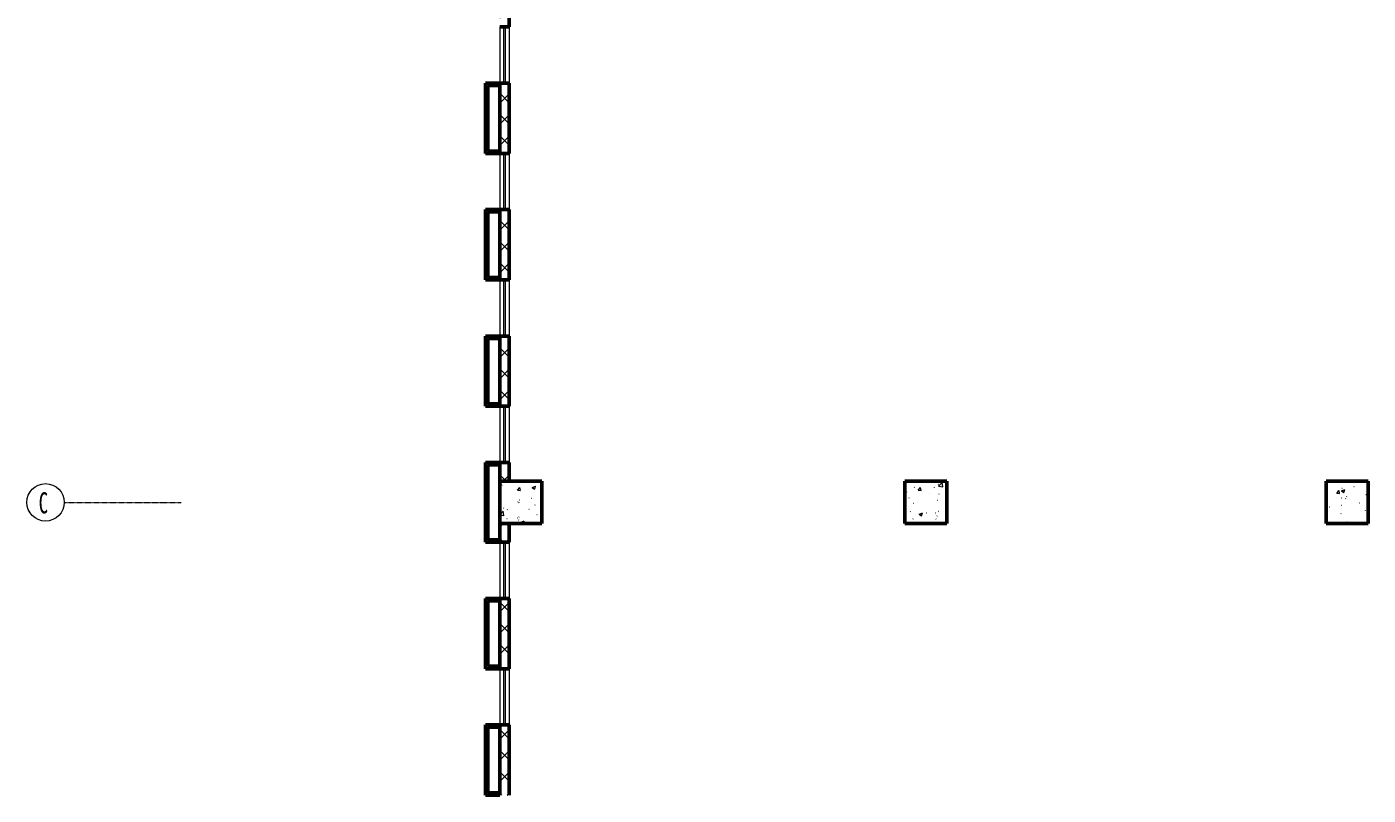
# Model space of a CAD drawing. Header units: millimetres. Extents: x -186019 to 257600, y -73860 to 134785.
# Drawn here: x -186019 to -157369, y 62735 to 79135 of the extents above; entities that cross this region are included whole.
import ezdxf

# ---------------------------------------------------------------- set-up
doc = ezdxf.new("R2010")
doc.units = ezdxf.units.MM
doc.linetypes.add('轴网线', pattern=[22.24, 12.7, -3.18, 3.18, -3.18])
for name, color, linetype, lineweight in [('A-GLAZ', 151, 'Continuous', 13), ('A-WALL', 113, 'Continuous', 13), ('A-WALL-PATT', 111, 'Continuous', 50), ('S-COLS', 52, 'Continuous', 13), ('S-GRID', 1, 'Continuous', 13), ('S-GRID-IDEN', 1, 'Continuous', 13)]:
    doc.layers.add(name, color=color, linetype=linetype, lineweight=lineweight)
doc.styles.add('宋体_1', font='', dxfattribs={"width": 0.65, "height": 450})
doc.styles.get('宋体_1').set_extended_font_data('SimSun')
pattern_1 = [(45, (0, 0), (-226.27417, 226.27417), []), (135, (0, 0), (-226.27417, -226.27417), [])]

# ---------------------------------------------------------------- blocks, each defined once
blk = doc.blocks.new('结构矩形柱 - 结构柱-900 x 900 mm-V93-1F')
at = {"layer": 'S-COLS'}
h = blk.add_hatch(dxfattribs=at)
h.set_pattern_fill('FP_95', color=256, style=0, pattern_type=2)
h.set_pattern_definition([(50, (157819, -68985.2), (728.7365, -63.7558), [76.2, -838.2]), (355, (157819, -68985.2), (-140.9716, 764.2276), [60.96, -670.56]), (100.451, (157879.7, -68990.5), (587.77, 700.4668), [64.76, -712.36]), (46.184, (157819, -68782), (1084.3162, -168.171), [114.3, -1257.3]), (96.636, (157909.4, -68796), (949.61, 989.71), [97.14, -1068.54]), (351.184, (157819, -68782), (949.6206, 989.701), [91.44, -1005.84]), (21, (157920.6, -68832.8), (606.4579, -409.0606), [76.2, -838.2]), (326, (157920.6, -68832.8), (247.2083, 736.753), [60.96, -670.56]), (71.451, (157971.1, -68866.9), (853.6683, 327.6855), [64.76, -712.36]), (37.5, (157819, -68985.2), (12.3547, 338.2201), [6.706, -655.726, 6.706, -674.014, -673.1]), (37.5, (157819, -68985.2), (12.3547, 338.2201), [-1343.152, 6.706, -666.394]), (7.5, (157819, -68985.2), (267.2789, 400.7221), [6.706, -381.406, 6.706, -640.486, -256.54]), (7.5, (157819, -68985.2), (267.2789, 400.7221), [-1035.304, 6.706, -249.834]), (327.5, (157592.42, -68985.2), (542.36333, -22.91534), [6.706, -247.294, 6.706, -1837.334]), (327.5, (157592.42, -68985.2), (542.36333, -22.91534), [-260.706, -785.774, 6.706, -1044.854]), (317.5, (157490.82, -68985.2), (592.517, 101.7071), [6.706, -323.494, 6.706, -1266.342]), (317.5, (157490.82, -68985.2), (592.517, 101.7071), [-336.906, -519.582, 6.706, -740.054])])
h.paths.add_polyline_path([(450, -450), (450, 450), (-450, 450), (-450, -450)], flags=0)
at = {"layer": 'S-COLS', "lineweight": 50}
for p, q in [((450, 450), (-450, 450)), ((-450, 450), (-450, -450)), ((450, -450), (450, 450)), ((-450, -450), (450, -450))]:
    blk.add_line(p, q, dxfattribs=at)
blk = doc.blocks.new('结构矩形柱 - 结构柱-900 x 900 mm-V101-1F')
at = {"layer": 'S-COLS'}
h = blk.add_hatch(dxfattribs=at)
h.set_pattern_fill('FP_103', color=256, style=0, pattern_type=2)
h.set_pattern_definition([(50, (166819, -68985.2), (728.7365, -63.7558), [76.2, -838.2]), (355, (166819, -68985.2), (-140.9716, 764.2276), [60.96, -670.56]), (100.451, (166879.7, -68990.5), (587.77, 700.4668), [64.76, -712.36]), (46.184, (166819, -68782), (1084.3162, -168.171), [114.3, -1257.3]), (96.636, (166909.4, -68796), (949.61, 989.71), [97.14, -1068.54]), (351.184, (166819, -68782), (949.6206, 989.701), [91.44, -1005.84]), (21, (166920.6, -68832.8), (606.4579, -409.0606), [76.2, -838.2]), (326, (166920.6, -68832.8), (247.2083, 736.753), [60.96, -670.56]), (71.451, (166971.1, -68866.9), (853.6683, 327.6855), [64.76, -712.36]), (37.5, (166819, -68985.2), (12.3547, 338.2201), [6.706, -655.726, 6.706, -674.014, -673.1]), (37.5, (166819, -68985.2), (12.3547, 338.2201), [-1343.152, 6.706, -666.394]), (7.5, (166819, -68985.2), (267.2789, 400.7221), [6.706, -381.406, 6.706, -640.486, -256.54]), (7.5, (166819, -68985.2), (267.2789, 400.7221), [-1035.304, 6.706, -249.834]), (327.5, (166592.42, -68985.2), (542.36333, -22.91534), [6.706, -247.294, 6.706, -1837.334]), (327.5, (166592.42, -68985.2), (542.36333, -22.91534), [-260.706, -785.774, 6.706, -1044.854]), (317.5, (166490.82, -68985.2), (592.517, 101.7071), [6.706, -323.494, 6.706, -1266.342]), (317.5, (166490.82, -68985.2), (592.517, 101.7071), [-336.906, -519.582, 6.706, -740.054])])
h.paths.add_polyline_path([(450, -450), (450, 450), (-450, 450), (-450, -450), (100, -450)], flags=0)
at = {"layer": 'S-COLS', "lineweight": 50}
for p, q in [((450, 450), (-450, 450)), ((-450, 450), (-450, -450)), ((450, -450), (450, 450)), ((-450, -450), (450, -450))]:
    blk.add_line(p, q, dxfattribs=at)
blk = doc.blocks.new('结构矩形柱 - 结构柱-900 x 900 mm-V109-1F')
at = {"layer": 'S-COLS'}
h = blk.add_hatch(dxfattribs=at)
h.set_pattern_fill('FP_111', color=256, style=0, pattern_type=2)
h.set_pattern_definition([(50, (175469, -68985.2), (728.7365, -63.7558), [76.2, -838.2]), (355, (175469, -68985.2), (-140.9716, 764.2276), [60.96, -670.56]), (100.451, (175529.7, -68990.5), (587.77, 700.4668), [64.76, -712.36]), (46.184, (175469, -68782), (1084.3162, -168.171), [114.3, -1257.3]), (96.636, (175559.4, -68796), (949.61, 989.71), [97.14, -1068.54]), (351.184, (175469, -68782), (949.6206, 989.701), [91.44, -1005.84]), (21, (175570.6, -68832.8), (606.4579, -409.0606), [76.2, -838.2]), (326, (175570.6, -68832.8), (247.2083, 736.753), [60.96, -670.56]), (71.451, (175621.1, -68866.9), (853.6683, 327.6855), [64.76, -712.36]), (37.5, (175469, -68985.2), (12.3547, 338.22012), [6.706, -655.726, 6.706, -674.014, -673.1]), (37.5, (175469, -68985.2), (12.3547, 338.22012), [-1343.152, 6.706, -666.394]), (7.5, (175469, -68985.2), (267.2789, 400.7221), [6.706, -381.406, 6.706, -640.486, -256.54]), (7.5, (175469, -68985.2), (267.2789, 400.7221), [-1035.304, 6.706, -249.834]), (327.5, (175242.42, -68985.2), (542.36333, -22.91534), [6.706, -247.294, 6.706, -1837.334]), (327.5, (175242.42, -68985.2), (542.36333, -22.91534), [-260.706, -785.774, 6.706, -1044.854]), (317.5, (175140.82, -68985.2), (592.517, 101.7071), [6.706, -323.494, 6.706, -1266.342]), (317.5, (175140.82, -68985.2), (592.517, 101.7071), [-336.906, -519.582, 6.706, -740.054])])
h.paths.add_polyline_path([(-450, -450), (450, -450), (450, 450), (-450, 450)], flags=0)
at = {"layer": 'S-COLS', "lineweight": 50}
for p, q in [((450, 450), (-450, 450)), ((-450, 450), (-450, -450)), ((450, -450), (450, 450)), ((-450, -450), (450, -450))]:
    blk.add_line(p, q, dxfattribs=at)
blk = doc.blocks.new('组合窗 - 三层双列_平开_固定_ - C1236-2351504-1F')
at = {"layer": 'A-GLAZ'}
for p, q in [((-600, 100), (600, 100)), ((-600, 20), (600, 20)), ((-600, -20), (600, -20)), ((-600, -100), (600, -100))]:
    blk.add_line(p, q, dxfattribs=at)
at = {"layer": 'A-GLAZ', "lineweight": 50}
for p, q in [((-600, 100), (-600, -100)), ((600, -100), (600, 100))]:
    blk.add_line(p, q, dxfattribs=at)
blk = doc.blocks.new('轴网 - 宽度系数 0_65-155799-1F')
at = {"layer": 'S-GRID-IDEN'}
blk.add_circle((0, 0), 4, dxfattribs=at)

msp = doc.modelspace()

# ---------------------------------------------------------------- hatches: boundary and pattern name
at = {"layer": 'A-WALL-PATT', "lineweight": 13}
h = msp.add_hatch(dxfattribs=at)
h.set_pattern_fill('FP_137', color=256, style=0, pattern_type=2)
h.set_pattern_definition(pattern_1)
h.paths.add_polyline_path([(-175919, 69435), (-175719, 69435), (-175719, 69835), (-175919, 69835), (-175919, 69785)], flags=0)
h.paths.add_polyline_path([(-175919, 71035), (-175719, 71035), (-175719, 72535), (-175919, 72535), (-175919, 71035)], flags=0)
h.paths.add_polyline_path([(-175719, 73735), (-175719, 75235), (-175919, 75235), (-175919, 73735)], flags=0)
h.paths.add_polyline_path([(-175719, 76435), (-175719, 77935), (-175919, 77935), (-175919, 76435)], flags=0)
h.paths.add_polyline_path([(-175919, 79135), (-175719, 79135), (-175719, 79535), (-175919, 79535), (-175919, 79135)], flags=0)
h = msp.add_hatch(dxfattribs=at)
h.set_pattern_fill('FP_137', color=256, style=0, pattern_type=2)
h.set_pattern_definition(pattern_1)
h.paths.add_polyline_path([(-175919, 58435), (-175719, 58435), (-175719, 58835), (-175919, 58835), (-175919, 58785)], flags=0)
h.paths.add_polyline_path([(-175919, 60035), (-175719, 60035), (-175719, 61535), (-175919, 61535), (-175919, 60035)], flags=0)
h.paths.add_polyline_path([(-175719, 62735), (-175719, 64235), (-175919, 64235), (-175919, 62735)], flags=0)
h.paths.add_polyline_path([(-175719, 65435), (-175719, 66935), (-175919, 66935), (-175919, 65435)], flags=0)
h.paths.add_polyline_path([(-175919, 68135), (-175719, 68135), (-175719, 68535), (-175919, 68535), (-175919, 68135)], flags=0)

# ---------------------------------------------------------------- linework, layer by layer
at = {"layer": 'A-WALL', "lineweight": 50}
for p, q in [((-175719, 79135), (-175719, 79535)), ((-176219, 77935), (-176219, 76435)), ((-175919, 77935), (-176219, 77935)), ((-175919, 77935), (-175919, 76435)), ((-175719, 76435), (-175719, 77935)), ((-176169, 76485), (-176169, 77885)), ((-176169, 77885), (-175919, 77885)), ((-176219, 76435), (-175919, 76435)), ((-175919, 76485), (-176169, 76485)), ((-176219, 75235), (-176219, 73735)), ((-175919, 75235), (-176219, 75235)), ((-176169, 73785), (-176169, 75185)), ((-176169, 75185), (-175919, 75185)), ((-175919, 75235), (-175919, 73735)), ((-175719, 73735), (-175719, 75235)), ((-176219, 73735), (-175919, 73735)), ((-175919, 73785), (-176169, 73785)), ((-176219, 72535), (-176219, 71035)), ((-175919, 72535), (-176219, 72535)), ((-176169, 71085), (-176169, 72485)), ((-176169, 72485), (-175919, 72485)), ((-175919, 72535), (-175919, 71035)), ((-175719, 71035), (-175719, 72535)), ((-175919, 71085), (-176169, 71085)), ((-176219, 71035), (-175919, 71035)), ((-176219, 69835), (-176219, 68135)), ((-175919, 69835), (-176219, 69835)), ((-176169, 68185), (-176169, 69785)), ((-176169, 69785), (-175919, 69785)), ((-175919, 69835), (-175919, 69435)), ((-175719, 69435), (-175719, 69835)), ((-175919, 68535), (-175919, 68135)), ((-175719, 68135), (-175719, 68535)), ((-176219, 68135), (-175919, 68135)), ((-175919, 68185), (-176169, 68185)), ((-176219, 66935), (-176219, 65435)), ((-175919, 66935), (-176219, 66935)), ((-176169, 65485), (-176169, 66885)), ((-176169, 66885), (-175919, 66885)), ((-175919, 66935), (-175919, 65435)), ((-175719, 65435), (-175719, 66935)), ((-176219, 65435), (-175919, 65435)), ((-175919, 65485), (-176169, 65485)), ((-176219, 64235), (-176219, 62735)), ((-175919, 64235), (-176219, 64235)), ((-176169, 62785), (-176169, 64185)), ((-176169, 64185), (-175919, 64185)), ((-175919, 64235), (-175919, 62735)), ((-175719, 62735), (-175719, 64235)), ((-175919, 62785), (-176169, 62785)), ((-176219, 62735), (-175919, 62735))]:
    msp.add_line(p, q, dxfattribs=at)
at = {"layer": 'S-GRID', "linetype": '轴网线'}
msp.add_line((-185219, 68985), (-182719, 68985), dxfattribs=at)

# ---------------------------------------------------------------- block references
at = {"layer": 'A-GLAZ', "rotation": 270}
for p in [(-175819, 78535), (-175819, 75835), (-175819, 73135), (-175819, 70435), (-175819, 67535), (-175819, 64835)]:
    msp.add_blockref('组合窗 - 三层双列_平开_固定_ - C1236-2351504-1F', p, dxfattribs=at)
at = {"layer": 'S-COLS'}
for name, p in [('结构矩形柱 - 结构柱-900 x 900 mm-V109-1F', (-175469, 68985)), ('结构矩形柱 - 结构柱-900 x 900 mm-V101-1F', (-166819, 68985)), ('结构矩形柱 - 结构柱-900 x 900 mm-V93-1F', (-157819, 68985))]:
    msp.add_blockref(name, p, dxfattribs=at)
at = {"layer": 'S-GRID-IDEN', "xscale": 99.99999999999991, "yscale": 99.99999999999991, "zscale": 99.99999999999991, "rotation": 269.9999999999997}
msp.add_blockref('轴网 - 宽度系数 0_65-155799-1F', (-185619, 68985), dxfattribs=at)

# ---------------------------------------------------------------- texts
at = {"layer": 'S-GRID-IDEN', "insert": (-185765, 69201), "char_height": 450, "width": 260.55, "attachment_point": 1, "style": '宋体_1'}
msp.add_mtext('\\f宋体|b0|i0|c134|p2|;\\W.65;C', dxfattribs=at)

doc.saveas('drawing.dxf')
